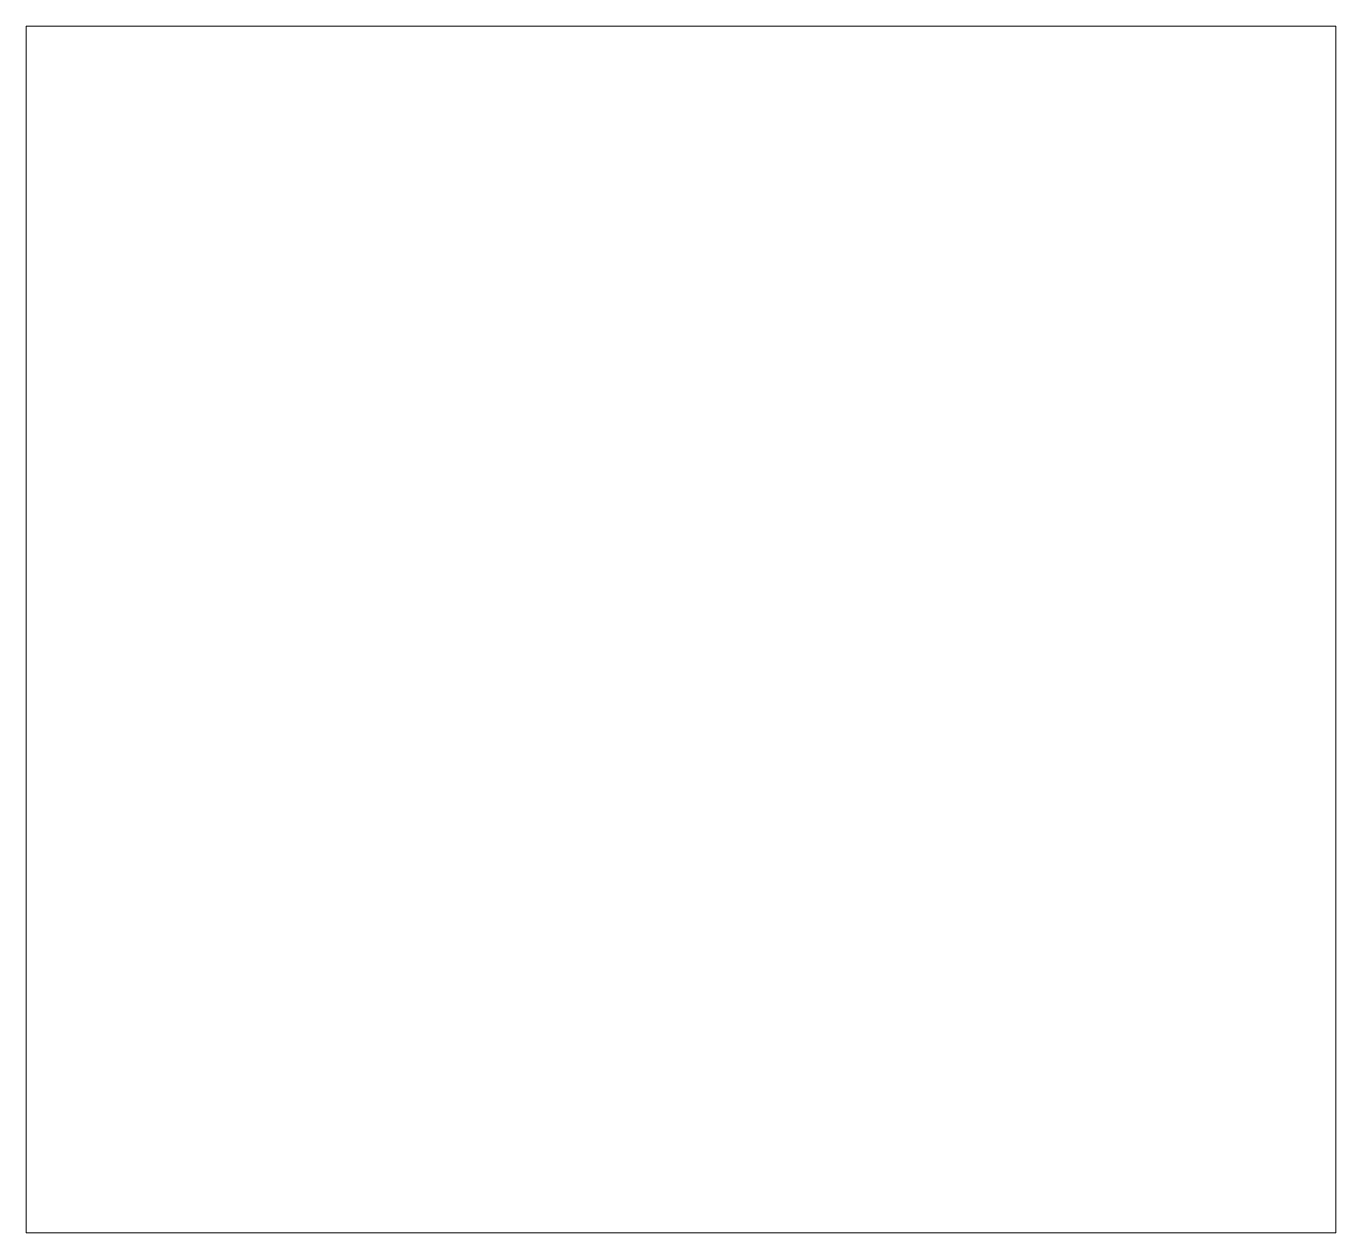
# Model space of a CAD drawing. Header units: millimetres. Extents: x 76 to 211, y -207 to -83.
import ezdxf

# ---------------------------------------------------------------- set-up
doc = ezdxf.new("R2010")
doc.units = ezdxf.units.MM
doc.layers.add('VISIBLE', color=7, linetype='Continuous', lineweight=0)

msp = doc.modelspace()

# ---------------------------------------------------------------- linework, layer by layer
at = {"layer": 'VISIBLE'}
for p, q in [((76.28, -206.7), (76.28, -82.7)), ((76.28, -82.7), (210.88, -82.7)), ((210.88, -82.7), (210.88, -206.7)), ((210.88, -206.7), (76.28, -206.7))]:
    msp.add_line(p, q, dxfattribs=at)

doc.saveas('drawing.dxf')
